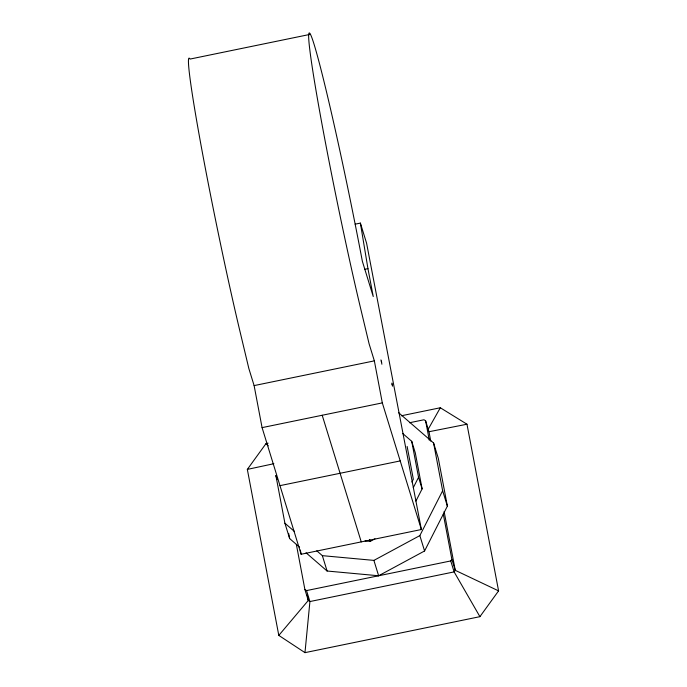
<?xml version="1.0" encoding="UTF-8"?>
<svg xmlns="http://www.w3.org/2000/svg" width="687" height="687" viewBox="0 0 687 687"><rect width="100%" height="100%" fill="white"/><g stroke="black" fill="none" stroke-linecap="round" stroke-linejoin="round"><path stroke-width="1.03" d="M401.457 415.755L440.315 407.76L466.98 424.223L498.582 590.88L479.912 616.668L304.976 652.65L309.914 601.546L306.539 590.588L304.899 589.515L296.346 544.379M411.925 482.016L413.342 479.225L407.133 446.456M413.299 487.641L418.546 477.31L411.719 441.303L402.848 433.617M415.91 501.089L422.11 488.878L415.292 452.87L411.719 441.303M316.784 550.819L322.358 555.654L373.9 560.394L419.843 535.602L442.643 490.767L433.583 443.003L398.529 412.621M306.058 552.795L327.098 571.026L378.64 575.766L424.583 550.974L447.383 506.139L438.323 458.375L433.583 443.003M427.881 429.813L440.315 407.76M304.976 652.65L278.802 635.406L247.337 469.401L265.998 443.613L268.093 443.175M306.539 590.588L450.741 560.936L451.874 559.364L443.304 514.151M278.802 635.406L308.283 600.472L307.287 595.225M365.046 540.884L370.293 541.365L374.973 538.84M247.337 469.401L273.855 463.708M310.241 34.35L189.998 59.082A170.625 6.595 78.4 0 0 200.896 144.502A170.625 6.595 78.4 0 0 239.531 329.537L248.857 368.55L254.113 385.596L262.082 427.623L301.129 554.254L421.371 529.522L366.583 243.181L360.383 223.095L355.162 224.168M364.806 269.287L367.949 268.643L360.383 223.095M254.113 385.596L374.355 360.864L382.315 402.891L421.371 529.522M262.082 427.623L382.315 402.891M409.555 422.737L423.982 419.766L425.605 420.77L428.98 431.728L430.775 441.174M279.978 485.649L400.212 460.917M428.98 431.728L466.98 424.223M498.582 590.88L455.258 570.322L451.874 559.364M277.119 479.543L275.856 475.438L284.907 523.211L294.474 531.489M284.907 523.211L289.648 538.574L299.584 547.187M265.998 443.613L268.231 445.803M479.912 616.668L454.124 571.893L450.741 560.936M442.643 490.767L447.383 506.139M392.011 384.016L392.389 385.227M418.546 477.31L422.11 488.878M380.924 359.902L381.671 362.341M374.355 360.864L369.099 343.818L359.765 304.805A170.625 6.595 78.4 0 1 308.661 35.217A170.625 6.595 78.4 0 1 362.375 261.335L373.239 296.535L367.949 268.643M419.843 535.602L424.583 550.974M369.7 539.441L370.293 541.365M373.9 560.394L378.64 575.766M322.203 415.257L361.25 541.888M322.358 555.654L327.098 571.026M304.899 589.515L308.283 600.472L309.914 601.546L454.124 571.893L455.258 570.322L444.111 511.523M425.605 420.77L429.298 440.264M391.908 383.063L392.5 386.18M381.294 361.122L381.886 364.239M300.339 550.055L301.129 554.254M288.669 533.387L289.648 538.574"/></g></svg>
